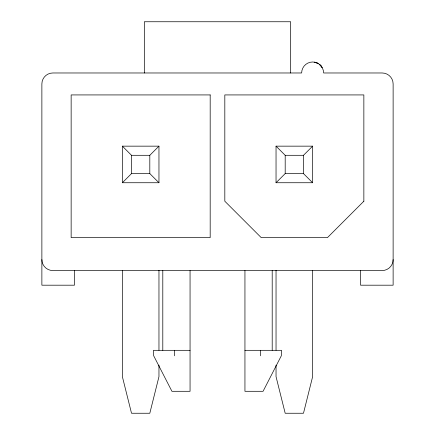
<?xml version="1.0" encoding="UTF-8"?>
<svg xmlns="http://www.w3.org/2000/svg" width="435" height="435" viewBox="0 0 435 435"><rect width="100%" height="100%" fill="white"/><g stroke="black" fill="none" stroke-linecap="round" stroke-linejoin="round"><path stroke-width="0.65" d="M122.371 182.738L131.517 173.592L149.809 173.592L158.96 182.738L122.371 182.738L122.371 146.155L158.96 146.155L158.96 182.738M122.371 146.155L131.517 155.3L149.809 155.3L158.96 146.155M276.04 182.738L285.191 173.592L303.483 173.592L312.629 182.738L312.629 146.155L276.04 146.155L276.04 182.738L312.629 182.738M276.04 146.155L285.191 155.3L303.483 155.3L312.629 146.155M190.057 350.316L153.468 350.316L153.696 355.808L171.928 391.299L190.057 391.299L190.057 270.554M244.943 350.316L281.532 350.316L281.304 355.808L263.072 391.299L244.943 391.299L244.943 270.554M360.561 270.554L360.561 285.191L393.126 285.191L393.126 83.95A10.978 10.978 0 0 0 382.147 72.977L323.607 72.977A10.978 10.978 0 0 0 312.629 61.998A10.978 10.978 0 0 0 301.656 72.977L52.852 72.977A10.978 10.978 0 0 0 41.874 83.95L41.874 285.191L74.439 285.191L74.439 270.554M312.629 270.282L312.629 376.661L303.483 413.25L285.191 413.25L276.04 376.661L276.04 365.144M303.483 155.3L303.483 173.592M290.678 72.977L290.678 21.75L144.322 21.75L144.322 72.977M285.191 155.3L285.191 173.592M276.04 270.282L276.04 350.235M272.201 270.554L272.201 350.316M260.402 350.316L260.402 355.808M174.598 350.316L174.598 355.808M162.799 270.554L162.799 350.316M158.96 270.282L158.96 350.235M158.96 365.144L158.96 376.661L149.809 413.25L131.517 413.25L122.371 376.661L122.371 270.282M149.809 155.3L149.809 173.592M131.517 155.3L131.517 173.592M41.874 259.575A10.978 10.978 0 0 0 52.852 270.554L382.147 270.554A10.978 10.978 0 0 0 393.126 259.575M363.856 201.22L327.452 237.624L261.223 237.624L224.819 201.22L224.819 94.928L363.856 94.928L363.856 201.22M210.181 94.928L71.144 94.928L71.144 237.624L210.181 237.624L210.181 94.928M316.386 62.662L314.538 62.167L318.121 63.466L316.386 62.662M321.041 65.919L319.687 64.565L322.139 67.485L321.041 65.919"/></g></svg>
